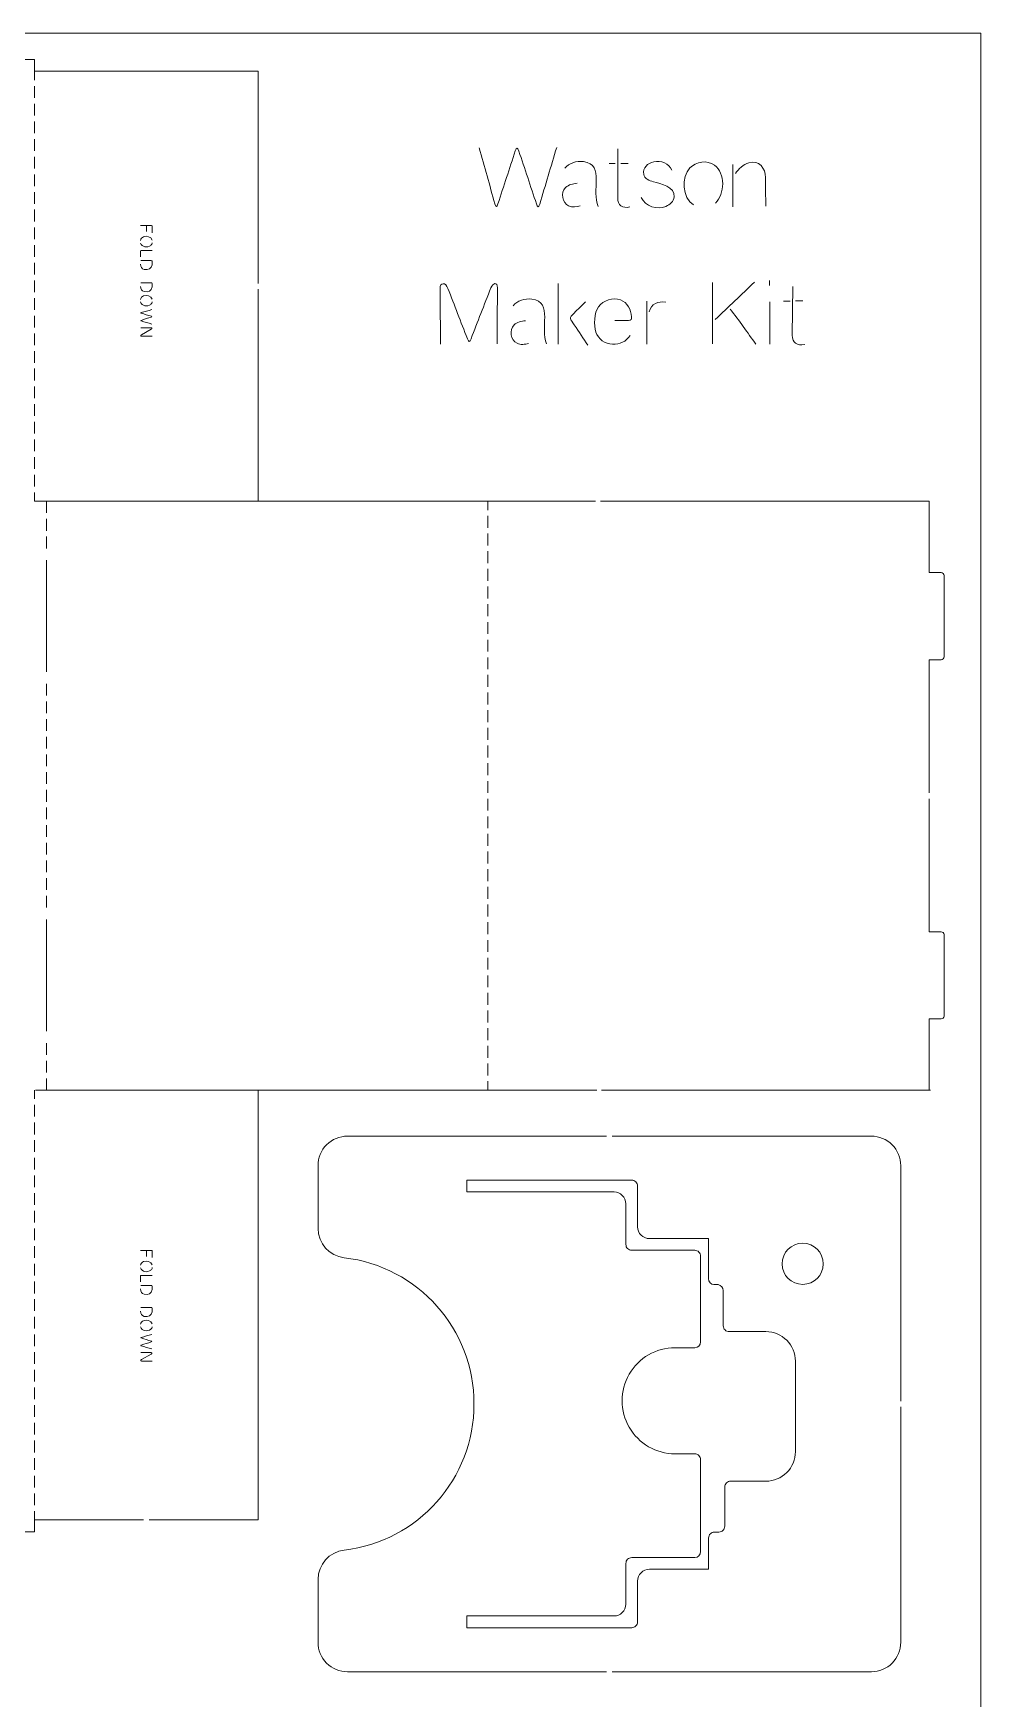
# Model space of a CAD drawing. Header units: inches. Extents: x -9 to 9, y -9 to 9.
# Drawn here: x 2.66 to 9, y -2.13 to 9 of the extents above; entities that cross this region are included whole.
import ezdxf

# ---------------------------------------------------------------- set-up
doc = ezdxf.new("R2010")
doc.units = ezdxf.units.IN
doc.header["$MEASUREMENT"] = 0
doc.layers.add('Layer 2', color=7, linetype='Continuous')

msp = doc.modelspace()

# ---------------------------------------------------------------- linework, layer by layer
at = {"layer": 'Layer 2', "color": 1, "lineweight": 0}
msp.add_lwpolyline([(-9, -9), (9, -9), (9, 9), (-9, 9), (-9, -9)], close=True, dxfattribs=at)
for points in [[(-1.107, 8.824), (-1.107, 8.824), (2.672, 8.824), (2.672, 8.824)], [(2.672, 8.746), (2.672, 8.746), (2.672, 8.824), (2.672, 8.824)], [(2.672, 8.746), (2.672, 8.746), (4.168, 8.746), (4.168, 8.746)], [(2.672, 8.687), (2.672, 8.687), (2.672, 8.746), (2.672, 8.746)], [(4.168, 7.328), (4.168, 7.328), (4.168, 8.746), (4.168, 8.746)], [(2.672, 8.569), (2.672, 8.569), (2.672, 8.647), (2.672, 8.647)], [(2.672, 8.45), (2.672, 8.45), (2.672, 8.529), (2.672, 8.529)], [(2.672, 8.332), (2.672, 8.332), (2.672, 8.411), (2.672, 8.411)], [(2.672, 8.214), (2.672, 8.214), (2.672, 8.293), (2.672, 8.293)], [(2.672, 8.096), (2.672, 8.096), (2.672, 8.175), (2.672, 8.175)], [(6.556, 8.129), (6.542, 8.129), (6.528, 8.129), (6.514, 8.129)], [(6.642, 8.13), (6.625, 8.13), (6.609, 8.13), (6.592, 8.13)], [(2.672, 7.978), (2.672, 7.978), (2.672, 8.057), (2.672, 8.057)], [(7.343, 7.839), (7.343, 7.934), (7.343, 8.028), (7.343, 8.122)], [(2.672, 7.86), (2.672, 7.86), (2.672, 7.939), (2.672, 7.939)], [(2.672, 7.742), (2.672, 7.742), (2.672, 7.821), (2.672, 7.821)], [(2.672, 7.624), (2.672, 7.624), (2.672, 7.702), (2.672, 7.702)], [(3.42, 7.674), (3.42, 7.686), (3.42, 7.698), (3.42, 7.71)], [(2.672, 7.506), (2.672, 7.506), (2.672, 7.584), (2.672, 7.584)], [(2.672, 7.387), (2.672, 7.387), (2.672, 7.466), (2.672, 7.466)], [(2.672, 7.269), (2.672, 7.269), (2.672, 7.348), (2.672, 7.348)], [(4.168, 5.872), (4.168, 5.872), (4.168, 7.289), (4.168, 7.289)], [(6.174, 7.327), (6.174, 7.192), (6.174, 7.057), (6.174, 6.922)], [(7.207, 6.924), (7.207, 7.061), (7.207, 7.197), (7.207, 7.334)], [(7.225, 7.087), (7.311, 7.171), (7.401, 7.252), (7.486, 7.336)], [(7.588, 7.313), (7.588, 7.325), (7.588, 7.336), (7.588, 7.347)], [(2.672, 7.151), (2.672, 7.151), (2.672, 7.23), (2.672, 7.23)], [(6.766, 6.921), (6.766, 7.017), (6.766, 7.113), (6.766, 7.209)], [(6.782, 7.137), (6.796, 7.191), (6.843, 7.211), (6.893, 7.202)], [(7.325, 7.156), (7.385, 7.08), (7.44, 6.999), (7.497, 6.921)], [(7.589, 6.921), (7.589, 7.015), (7.589, 7.11), (7.589, 7.204)], [(7.725, 7.21), (7.71, 7.21), (7.696, 7.21), (7.682, 7.21)], [(7.81, 7.212), (7.794, 7.212), (7.777, 7.212), (7.761, 7.212)], [(2.672, 7.033), (2.672, 7.033), (2.672, 7.112), (2.672, 7.112)], [(2.672, 6.915), (2.672, 6.915), (2.672, 6.994), (2.672, 6.994)], [(2.672, 6.797), (2.672, 6.797), (2.672, 6.876), (2.672, 6.876)], [(2.672, 6.679), (2.672, 6.679), (2.672, 6.758), (2.672, 6.758)], [(2.672, 6.561), (2.672, 6.561), (2.672, 6.639), (2.672, 6.639)], [(2.672, 6.443), (2.672, 6.443), (2.672, 6.521), (2.672, 6.521)], [(2.672, 6.324), (2.672, 6.324), (2.672, 6.403), (2.672, 6.403)], [(2.672, 6.206), (2.672, 6.206), (2.672, 6.285), (2.672, 6.285)], [(2.672, 6.088), (2.672, 6.088), (2.672, 6.167), (2.672, 6.167)], [(2.672, 5.97), (2.672, 5.97), (2.672, 6.049), (2.672, 6.049)], [(2.672, 5.872), (2.672, 5.872), (2.672, 5.931), (2.672, 5.931)], [(6.424, 5.871), (6.424, 5.871), (2.672, 5.872), (2.672, 5.872)], [(2.751, 5.872), (2.751, 5.872), (2.751, 5.871), (2.751, 5.871)], [(2.751, 5.872), (2.751, 5.872), (2.751, 5.872), (2.751, 5.872)], [(2.751, 5.793), (2.751, 5.793), (2.751, 5.871), (2.751, 5.871)], [(5.703, 5.812), (5.703, 5.812), (5.703, 5.871), (5.703, 5.871)], [(8.656, 5.871), (8.656, 5.871), (6.456, 5.871), (6.456, 5.871)], [(8.656, 5.395), (8.656, 5.395), (8.656, 5.871), (8.656, 5.871)], [(2.751, 5.674), (2.751, 5.674), (2.751, 5.753), (2.751, 5.753)], [(5.703, 5.694), (5.703, 5.694), (5.703, 5.773), (5.703, 5.773)], [(2.75, 5.576), (2.75, 5.576), (2.751, 5.576), (2.751, 5.576)], [(2.751, 5.556), (2.751, 5.556), (2.751, 5.635), (2.751, 5.635)], [(5.703, 5.576), (5.703, 5.576), (5.703, 5.655), (5.703, 5.655)], [(2.751, 5.478), (2.751, 5.478), (2.751, 4.73), (2.751, 4.73)], [(5.703, 5.458), (5.703, 5.458), (5.703, 5.537), (5.703, 5.537)], [(5.703, 5.34), (5.703, 5.34), (5.703, 5.419), (5.703, 5.419)], [(8.735, 5.395), (8.735, 5.395), (8.656, 5.395), (8.656, 5.395)], [(8.755, 4.832), (8.755, 4.832), (8.755, 5.375), (8.755, 5.375)], [(5.703, 5.222), (5.703, 5.222), (5.703, 5.301), (5.703, 5.301)], [(5.703, 5.104), (5.703, 5.104), (5.703, 5.183), (5.703, 5.183)], [(5.703, 4.986), (5.703, 4.986), (5.703, 5.064), (5.703, 5.064)], [(5.703, 4.868), (5.703, 4.868), (5.703, 4.946), (5.703, 4.946)], [(5.703, 4.749), (5.703, 4.749), (5.703, 4.828), (5.703, 4.828)], [(8.656, 3.923), (8.656, 3.923), (8.656, 4.812), (8.656, 4.812)], [(8.656, 4.812), (8.656, 4.812), (8.735, 4.812), (8.735, 4.812)], [(5.703, 4.631), (5.703, 4.631), (5.703, 4.71), (5.703, 4.71)], [(2.751, 4.572), (2.751, 4.572), (2.751, 4.651), (2.751, 4.651)], [(5.703, 4.513), (5.703, 4.513), (5.703, 4.592), (5.703, 4.592)], [(2.751, 4.454), (2.751, 4.454), (2.751, 4.533), (2.751, 4.533)], [(5.703, 4.395), (5.703, 4.395), (5.703, 4.474), (5.703, 4.474)], [(2.751, 4.336), (2.751, 4.336), (2.751, 4.415), (2.751, 4.415)], [(5.703, 4.277), (5.703, 4.277), (5.703, 4.356), (5.703, 4.356)], [(2.751, 4.218), (2.751, 4.218), (2.751, 4.297), (2.751, 4.297)], [(5.703, 4.159), (5.703, 4.159), (5.703, 4.238), (5.703, 4.238)], [(2.751, 4.1), (2.751, 4.1), (2.751, 4.178), (2.751, 4.178)], [(2.751, 3.982), (2.751, 3.982), (2.751, 4.06), (2.751, 4.06)], [(5.703, 4.041), (5.703, 4.041), (5.703, 4.12), (5.703, 4.12)], [(2.751, 3.863), (2.751, 3.863), (2.751, 3.942), (2.751, 3.942)], [(5.703, 3.923), (5.703, 3.923), (5.703, 4.001), (5.703, 4.001)], [(2.751, 3.745), (2.751, 3.745), (2.751, 3.824), (2.751, 3.824)], [(5.703, 3.805), (5.703, 3.805), (5.703, 3.883), (5.703, 3.883)], [(8.656, 2.993), (8.656, 2.993), (8.656, 3.883), (8.656, 3.883)], [(2.751, 3.627), (2.751, 3.627), (2.751, 3.706), (2.751, 3.706)], [(5.703, 3.686), (5.703, 3.686), (5.703, 3.765), (5.703, 3.765)], [(2.751, 3.509), (2.751, 3.509), (2.751, 3.588), (2.751, 3.588)], [(5.703, 3.568), (5.703, 3.568), (5.703, 3.647), (5.703, 3.647)], [(2.751, 3.391), (2.751, 3.391), (2.751, 3.47), (2.751, 3.47)], [(5.703, 3.45), (5.703, 3.45), (5.703, 3.529), (5.703, 3.529)], [(2.751, 3.273), (2.751, 3.273), (2.751, 3.352), (2.751, 3.352)], [(5.703, 3.332), (5.703, 3.332), (5.703, 3.411), (5.703, 3.411)], [(2.751, 3.155), (2.751, 3.155), (2.751, 3.234), (2.751, 3.234)], [(5.703, 3.214), (5.703, 3.214), (5.703, 3.293), (5.703, 3.293)], [(5.703, 3.096), (5.703, 3.096), (5.703, 3.175), (5.703, 3.175)], [(2.751, 3.076), (2.751, 3.076), (2.751, 2.328), (2.751, 2.328)], [(5.703, 2.978), (5.703, 2.978), (5.703, 3.057), (5.703, 3.057)], [(5.703, 2.86), (5.703, 2.86), (5.703, 2.938), (5.703, 2.938)], [(8.735, 2.993), (8.735, 2.993), (8.656, 2.993), (8.656, 2.993)], [(8.755, 2.43), (8.755, 2.43), (8.755, 2.974), (8.755, 2.974)], [(5.703, 2.742), (5.703, 2.742), (5.703, 2.82), (5.703, 2.82)], [(5.703, 2.623), (5.703, 2.623), (5.703, 2.702), (5.703, 2.702)], [(5.703, 2.505), (5.703, 2.505), (5.703, 2.584), (5.703, 2.584)], [(5.703, 2.387), (5.703, 2.387), (5.703, 2.466), (5.703, 2.466)], [(5.703, 2.269), (5.703, 2.269), (5.703, 2.348), (5.703, 2.348)], [(8.656, 1.934), (8.656, 1.934), (8.656, 2.411), (8.656, 2.411)], [(8.656, 2.411), (8.656, 2.411), (8.735, 2.411), (8.735, 2.411)], [(2.751, 2.171), (2.751, 2.171), (2.751, 2.249), (2.751, 2.249)], [(5.703, 2.151), (5.703, 2.151), (5.703, 2.23), (5.703, 2.23)], [(2.751, 2.052), (2.751, 2.052), (2.751, 2.131), (2.751, 2.131)], [(2.751, 1.934), (2.751, 1.934), (2.751, 2.013), (2.751, 2.013)], [(5.703, 2.033), (5.703, 2.033), (5.703, 2.112), (5.703, 2.112)], [(2.672, 1.876), (2.672, 1.876), (2.672, 1.935), (2.672, 1.935)], [(6.432, 1.934), (6.432, 1.934), (2.679, 1.935), (2.679, 1.935)], [(2.75, 1.954), (2.75, 1.954), (2.751, 1.954), (2.751, 1.954)], [(4.168, -0.939), (4.168, -0.939), (4.168, 1.935), (4.168, 1.935)], [(5.703, 1.935), (5.703, 1.935), (5.703, 1.994), (5.703, 1.994)], [(8.664, 1.934), (8.664, 1.934), (6.464, 1.934), (6.464, 1.934)], [(2.672, 1.758), (2.672, 1.758), (2.672, 1.836), (2.672, 1.836)], [(2.672, 1.639), (2.672, 1.639), (2.672, 1.718), (2.672, 1.718)], [(2.672, 1.521), (2.672, 1.521), (2.672, 1.6), (2.672, 1.6)], [(4.765, 1.627), (4.765, 1.627), (6.497, 1.627), (6.497, 1.627)], [(6.536, 1.627), (6.536, 1.627), (8.269, 1.627), (8.269, 1.627)], [(2.672, 1.403), (2.672, 1.403), (2.672, 1.482), (2.672, 1.482)], [(2.672, 1.285), (2.672, 1.285), (2.672, 1.364), (2.672, 1.364)], [(4.568, 1.43), (4.568, 1.43), (4.568, 1.01), (4.568, 1.01)], [(8.465, -0.144), (8.465, -0.144), (8.465, 1.43), (8.465, 1.43)], [(2.672, 1.167), (2.672, 1.167), (2.672, 1.246), (2.672, 1.246)], [(5.562, 1.333), (5.562, 1.333), (5.562, 1.254), (5.562, 1.254)], [(5.562, 1.333), (5.562, 1.333), (6.666, 1.333), (6.666, 1.333)], [(6.548, 1.254), (6.548, 1.254), (5.562, 1.254), (5.562, 1.254)], [(6.705, 1.021), (6.705, 1.021), (6.705, 1.293), (6.705, 1.293)], [(2.672, 1.049), (2.672, 1.049), (2.672, 1.128), (2.672, 1.128)], [(6.627, 1.175), (6.627, 1.175), (6.627, 0.903), (6.627, 0.903)], [(2.672, 0.931), (2.672, 0.931), (2.672, 1.01), (2.672, 1.01)], [(4.568, 1.01), (4.568, 0.91), (4.643, 0.826), (4.742, 0.814)], [(2.672, 0.813), (2.672, 0.813), (2.672, 0.891), (2.672, 0.891)], [(7.18, 0.942), (7.18, 0.942), (6.784, 0.942), (6.784, 0.942)], [(7.18, 0.673), (7.18, 0.673), (7.18, 0.942), (7.18, 0.942)], [(3.42, 0.822), (3.42, 0.834), (3.42, 0.846), (3.42, 0.858)], [(6.666, 0.864), (6.666, 0.864), (7.087, 0.864), (7.087, 0.864)], [(7.127, 0.824), (7.127, 0.824), (7.127, 0.251), (7.127, 0.251)], [(2.672, 0.695), (2.672, 0.695), (2.672, 0.773), (2.672, 0.773)], [(7.18, 0.673), (7.18, 0.653), (7.195, 0.636), (7.214, 0.634)], [(2.672, 0.576), (2.672, 0.576), (2.672, 0.655), (2.672, 0.655)], [(7.224, 0.634), (7.224, 0.634), (7.214, 0.634), (7.214, 0.634)], [(7.224, 0.634), (7.224, 0.634), (7.244, 0.634), (7.244, 0.634)], [(7.278, 0.595), (7.278, 0.614), (7.264, 0.631), (7.244, 0.634)], [(7.278, 0.359), (7.278, 0.359), (7.278, 0.595), (7.278, 0.595)], [(2.672, 0.458), (2.672, 0.458), (2.672, 0.537), (2.672, 0.537)], [(2.672, 0.34), (2.672, 0.34), (2.672, 0.419), (2.672, 0.419)], [(2.672, 0.222), (2.672, 0.222), (2.672, 0.301), (2.672, 0.301)], [(7.087, 0.212), (7.109, 0.212), (7.127, 0.23), (7.127, 0.251)], [(7.318, 0.32), (7.318, 0.32), (7.564, 0.32), (7.564, 0.32)], [(2.672, 0.104), (2.672, 0.104), (2.672, 0.183), (2.672, 0.183)], [(7.087, 0.212), (7.087, 0.212), (6.956, 0.212), (6.956, 0.212)], [(7.761, -0.483), (7.761, -0.483), (7.761, 0.123), (7.761, 0.123)], [(2.672, -0.014), (2.672, -0.014), (2.672, 0.065), (2.672, 0.065)], [(2.672, -0.132), (2.672, -0.132), (2.672, -0.053), (2.672, -0.053)], [(2.672, -0.25), (2.672, -0.25), (2.672, -0.172), (2.672, -0.172)], [(8.465, -1.757), (8.465, -1.757), (8.465, -0.183), (8.465, -0.183)], [(2.672, -0.368), (2.672, -0.368), (2.672, -0.29), (2.672, -0.29)], [(2.672, -0.487), (2.672, -0.487), (2.672, -0.408), (2.672, -0.408)], [(2.672, -0.605), (2.672, -0.605), (2.672, -0.526), (2.672, -0.526)], [(6.956, -0.497), (6.956, -0.497), (7.087, -0.497), (7.087, -0.497)], [(7.127, -0.536), (7.127, -0.536), (7.127, -1.151), (7.127, -1.151)], [(2.672, -0.723), (2.672, -0.723), (2.672, -0.644), (2.672, -0.644)], [(2.672, -0.841), (2.672, -0.841), (2.672, -0.762), (2.672, -0.762)], [(7.288, -0.98), (7.288, -0.98), (7.288, -0.719), (7.288, -0.719)], [(7.564, -0.68), (7.564, -0.68), (7.328, -0.68), (7.328, -0.68)], [(2.672, -0.939), (2.672, -0.939), (2.672, -0.88), (2.672, -0.88)], [(2.672, -0.939), (2.672, -0.939), (2.672, -1.018), (2.672, -1.018)], [(2.672, -0.939), (2.672, -0.939), (3.4, -0.939), (3.4, -0.939)], [(3.439, -0.939), (3.439, -0.939), (4.168, -0.939), (4.168, -0.939)], [(-1.107, -1.018), (-1.107, -1.018), (2.672, -1.018), (2.672, -1.018)], [(7.18, -1.269), (7.18, -1.269), (7.18, -1.059), (7.18, -1.059)], [(7.219, -1.02), (7.219, -1.02), (7.249, -1.02), (7.249, -1.02)], [(4.742, -1.141), (4.643, -1.153), (4.568, -1.237), (4.568, -1.337)], [(6.666, -1.191), (6.666, -1.191), (7.087, -1.191), (7.087, -1.191)], [(7.087, -1.191), (7.109, -1.191), (7.127, -1.173), (7.127, -1.151)], [(6.627, -1.23), (6.627, -1.23), (6.627, -1.502), (6.627, -1.502)], [(7.18, -1.269), (7.18, -1.269), (6.784, -1.269), (6.784, -1.269)], [(4.568, -1.337), (4.568, -1.337), (4.568, -1.757), (4.568, -1.757)], [(6.705, -1.62), (6.705, -1.62), (6.705, -1.348), (6.705, -1.348)], [(5.562, -1.581), (5.562, -1.581), (5.562, -1.66), (5.562, -1.66)], [(5.562, -1.581), (5.562, -1.581), (6.548, -1.581), (6.548, -1.581)], [(5.562, -1.66), (5.562, -1.66), (6.666, -1.66), (6.666, -1.66)], [(4.765, -1.954), (4.765, -1.954), (6.497, -1.954), (6.497, -1.954)], [(6.536, -1.954), (6.536, -1.954), (8.269, -1.954), (8.269, -1.954)]]:
    msp.add_open_spline(points, degree=3, dxfattribs=at)
for points, knots in [([(5.645, 8.234), (5.681, 8.109), (5.716, 7.984), (5.751, 7.859), (5.751, 7.859), (5.759, 7.832), (5.764, 7.839), (5.771, 7.86), (5.771, 7.86), (5.81, 7.978), (5.849, 8.096), (5.887, 8.214), (5.887, 8.214), (5.896, 8.241), (5.903, 8.237), (5.911, 8.213), (5.911, 8.213), (5.95, 8.095), (5.99, 7.977), (6.029, 7.859), (6.029, 7.859), (6.037, 7.837), (6.042, 7.83), (6.051, 7.858), (6.051, 7.858), (6.088, 7.984), (6.126, 8.111), (6.164, 8.237)], [0, 0, 0, 0, 0.125, 0.125, 0.125, 0.125, 0.25, 0.25, 0.25, 0.25, 0.375, 0.375, 0.375, 0.375, 0.5, 0.5, 0.5, 0.5, 0.625, 0.625, 0.625, 0.625, 0.75, 0.75, 0.75, 0.75, 1, 1, 1, 1]), ([(6.442, 7.843), (6.418, 7.894), (6.429, 7.965), (6.429, 8.021), (6.429, 8.021), (6.429, 8.083), (6.418, 8.131), (6.343, 8.142), (6.343, 8.142), (6.297, 8.148), (6.244, 8.132), (6.218, 8.098)], [0, 0, 0, 0, 0.25, 0.25, 0.25, 0.25, 0.5, 0.5, 0.5, 0.5, 1, 1, 1, 1]), ([(6.574, 8.227), (6.574, 8.227), (6.572, 7.9), (6.572, 7.9), (6.572, 7.9), (6.572, 7.851), (6.603, 7.828), (6.654, 7.839)], [0, 0, 0, 0, 0.333333, 0.333333, 0.333333, 0.333333, 1, 1, 1, 1]), ([(6.73, 7.903), (6.754, 7.842), (6.838, 7.817), (6.895, 7.843), (6.895, 7.843), (6.921, 7.855), (6.948, 7.876), (6.95, 7.906), (6.95, 7.906), (6.955, 7.974), (6.862, 7.995), (6.811, 8.008), (6.811, 8.008), (6.784, 8.016), (6.751, 8.026), (6.746, 8.057), (6.746, 8.057), (6.738, 8.101), (6.773, 8.133), (6.813, 8.141), (6.813, 8.141), (6.862, 8.15), (6.914, 8.132), (6.934, 8.085)], [0, 0, 0, 0, 0.142857, 0.142857, 0.142857, 0.142857, 0.285714, 0.285714, 0.285714, 0.285714, 0.428571, 0.428571, 0.428571, 0.428571, 0.571429, 0.571429, 0.571429, 0.571429, 0.714286, 0.714286, 0.714286, 0.714286, 1, 1, 1, 1]), ([(7.226, 7.865), (7.289, 7.925), (7.294, 8.065), (7.219, 8.119), (7.219, 8.119), (7.169, 8.155), (7.097, 8.143), (7.055, 8.1), (7.055, 8.1), (6.997, 8.039), (7.004, 7.899), (7.079, 7.853)], [0, 0, 0, 0, 0.25, 0.25, 0.25, 0.25, 0.5, 0.5, 0.5, 0.5, 1, 1, 1, 1]), ([(7.36, 8.062), (7.379, 8.093), (7.413, 8.124), (7.45, 8.135), (7.45, 8.135), (7.517, 8.155), (7.561, 8.097), (7.561, 8.035), (7.561, 8.035), (7.561, 7.972), (7.562, 7.908), (7.562, 7.845)], [0, 0, 0, 0, 0.25, 0.25, 0.25, 0.25, 0.5, 0.5, 0.5, 0.5, 1, 1, 1, 1]), ([(6.3, 7.997), (6.274, 7.994), (6.243, 7.989), (6.223, 7.969), (6.223, 7.969), (6.19, 7.933), (6.2, 7.868), (6.244, 7.846), (6.244, 7.846), (6.268, 7.835), (6.297, 7.839), (6.321, 7.846)], [0, 0, 0, 0, 0.25, 0.25, 0.25, 0.25, 0.5, 0.5, 0.5, 0.5, 1, 1, 1, 1]), ([(3.381, 7.715), (3.406, 7.715), (3.431, 7.715), (3.455, 7.715), (3.455, 7.715), (3.458, 7.715), (3.458, 7.713), (3.458, 7.71), (3.458, 7.71), (3.458, 7.696), (3.458, 7.682), (3.458, 7.667)], [0, 0, 0, 0, 0.25, 0.25, 0.25, 0.25, 0.5, 0.5, 0.5, 0.5, 1, 1, 1, 1]), ([(3.38, 7.615), (3.383, 7.626), (3.391, 7.636), (3.401, 7.64), (3.401, 7.64), (3.421, 7.648), (3.451, 7.64), (3.458, 7.618)], [0, 0, 0, 0, 0.333333, 0.333333, 0.333333, 0.333333, 1, 1, 1, 1]), ([(3.459, 7.6), (3.458, 7.593), (3.455, 7.587), (3.449, 7.582), (3.449, 7.582), (3.428, 7.564), (3.389, 7.571), (3.38, 7.598)], [0, 0, 0, 0, 0.333333, 0.333333, 0.333333, 0.333333, 1, 1, 1, 1]), ([(3.458, 7.548), (3.434, 7.548), (3.411, 7.548), (3.387, 7.548), (3.387, 7.548), (3.383, 7.548), (3.381, 7.548), (3.381, 7.544), (3.381, 7.544), (3.381, 7.531), (3.381, 7.518), (3.381, 7.505)], [0, 0, 0, 0, 0.25, 0.25, 0.25, 0.25, 0.5, 0.5, 0.5, 0.5, 1, 1, 1, 1]), ([(3.381, 7.456), (3.381, 7.438), (3.388, 7.426), (3.406, 7.422), (3.406, 7.422), (3.431, 7.416), (3.457, 7.425), (3.458, 7.453), (3.458, 7.453), (3.458, 7.461), (3.458, 7.468), (3.458, 7.476), (3.458, 7.476), (3.458, 7.481), (3.455, 7.48), (3.451, 7.48), (3.451, 7.48), (3.428, 7.48), (3.406, 7.48), (3.383, 7.48)], [0, 0, 0, 0, 0.166667, 0.166667, 0.166667, 0.166667, 0.333333, 0.333333, 0.333333, 0.333333, 0.5, 0.5, 0.5, 0.5, 0.666667, 0.666667, 0.666667, 0.666667, 1, 1, 1, 1]), ([(3.38, 7.22), (3.383, 7.231), (3.391, 7.241), (3.401, 7.245), (3.401, 7.245), (3.421, 7.253), (3.451, 7.245), (3.458, 7.223)], [0, 0, 0, 0, 0.333333, 0.333333, 0.333333, 0.333333, 1, 1, 1, 1]), ([(3.381, 7.308), (3.381, 7.29), (3.388, 7.278), (3.406, 7.274), (3.406, 7.274), (3.431, 7.268), (3.457, 7.277), (3.458, 7.305), (3.458, 7.305), (3.458, 7.313), (3.458, 7.32), (3.458, 7.328), (3.458, 7.328), (3.458, 7.333), (3.455, 7.332), (3.451, 7.332), (3.451, 7.332), (3.428, 7.332), (3.406, 7.332), (3.383, 7.332)], [0, 0, 0, 0, 0.166667, 0.166667, 0.166667, 0.166667, 0.333333, 0.333333, 0.333333, 0.333333, 0.5, 0.5, 0.5, 0.5, 0.666667, 0.666667, 0.666667, 0.666667, 1, 1, 1, 1]), ([(5.387, 6.921), (5.386, 7.044), (5.385, 7.168), (5.384, 7.292), (5.384, 7.292), (5.384, 7.337), (5.42, 7.337), (5.437, 7.294), (5.437, 7.294), (5.48, 7.182), (5.523, 7.07), (5.567, 6.958), (5.567, 6.958), (5.577, 6.932), (5.581, 6.932), (5.591, 6.958), (5.591, 6.958), (5.635, 7.071), (5.679, 7.184), (5.724, 7.298), (5.724, 7.298), (5.737, 7.331), (5.768, 7.341), (5.768, 7.298), (5.768, 7.298), (5.767, 7.173), (5.766, 7.048), (5.765, 6.923)], [0, 0, 0, 0, 0.125, 0.125, 0.125, 0.125, 0.25, 0.25, 0.25, 0.25, 0.375, 0.375, 0.375, 0.375, 0.5, 0.5, 0.5, 0.5, 0.625, 0.625, 0.625, 0.625, 0.75, 0.75, 0.75, 0.75, 1, 1, 1, 1]), ([(7.743, 7.308), (7.743, 7.308), (7.74, 6.981), (7.74, 6.981), (7.74, 6.981), (7.74, 6.932), (7.771, 6.909), (7.823, 6.92)], [0, 0, 0, 0, 0.333333, 0.333333, 0.333333, 0.333333, 1, 1, 1, 1]), ([(3.459, 7.205), (3.458, 7.198), (3.455, 7.192), (3.449, 7.187), (3.449, 7.187), (3.428, 7.17), (3.389, 7.176), (3.38, 7.204)], [0, 0, 0, 0, 0.333333, 0.333333, 0.333333, 0.333333, 1, 1, 1, 1]), ([(3.456, 7.153), (3.433, 7.146), (3.409, 7.14), (3.386, 7.133), (3.386, 7.133), (3.381, 7.132), (3.382, 7.131), (3.386, 7.13), (3.386, 7.13), (3.408, 7.122), (3.43, 7.115), (3.453, 7.108), (3.453, 7.108), (3.458, 7.106), (3.457, 7.105), (3.452, 7.103), (3.452, 7.103), (3.43, 7.096), (3.408, 7.089), (3.386, 7.081), (3.386, 7.081), (3.382, 7.08), (3.381, 7.079), (3.386, 7.077), (3.386, 7.077), (3.41, 7.07), (3.433, 7.063), (3.457, 7.056)], [0, 0, 0, 0, 0.125, 0.125, 0.125, 0.125, 0.25, 0.25, 0.25, 0.25, 0.375, 0.375, 0.375, 0.375, 0.5, 0.5, 0.5, 0.5, 0.625, 0.625, 0.625, 0.625, 0.75, 0.75, 0.75, 0.75, 1, 1, 1, 1]), ([(6.097, 6.924), (6.073, 6.975), (6.084, 7.047), (6.084, 7.102), (6.084, 7.102), (6.084, 7.165), (6.073, 7.213), (5.998, 7.223), (5.998, 7.223), (5.952, 7.229), (5.899, 7.213), (5.873, 7.179)], [0, 0, 0, 0, 0.25, 0.25, 0.25, 0.25, 0.5, 0.5, 0.5, 0.5, 1, 1, 1, 1]), ([(6.373, 6.914), (6.343, 6.959), (6.312, 7.005), (6.282, 7.05), (6.282, 7.05), (6.253, 7.093), (6.243, 7.093), (6.281, 7.13), (6.281, 7.13), (6.306, 7.155), (6.332, 7.18), (6.357, 7.204)], [0, 0, 0, 0, 0.25, 0.25, 0.25, 0.25, 0.5, 0.5, 0.5, 0.5, 1, 1, 1, 1]), ([(6.656, 6.98), (6.626, 6.939), (6.589, 6.918), (6.537, 6.921), (6.537, 6.921), (6.487, 6.924), (6.441, 6.954), (6.426, 7.003), (6.426, 7.003), (6.411, 7.048), (6.415, 7.133), (6.444, 7.172), (6.444, 7.172), (6.476, 7.215), (6.54, 7.236), (6.591, 7.218), (6.591, 7.218), (6.638, 7.201), (6.661, 7.151), (6.665, 7.104), (6.665, 7.104), (6.666, 7.087), (6.661, 7.08), (6.644, 7.081), (6.644, 7.081), (6.613, 7.081), (6.583, 7.081), (6.553, 7.081)], [0, 0, 0, 0, 0.125, 0.125, 0.125, 0.125, 0.25, 0.25, 0.25, 0.25, 0.375, 0.375, 0.375, 0.375, 0.5, 0.5, 0.5, 0.5, 0.625, 0.625, 0.625, 0.625, 0.75, 0.75, 0.75, 0.75, 1, 1, 1, 1]), ([(3.382, 7.031), (3.382, 7.031), (3.451, 7.032), (3.451, 7.032), (3.451, 7.032), (3.459, 7.032), (3.459, 7.025), (3.452, 7.021), (3.452, 7.021), (3.452, 7.021), (3.388, 6.985), (3.388, 6.985), (3.388, 6.985), (3.38, 6.981), (3.38, 6.975), (3.388, 6.975), (3.388, 6.975), (3.388, 6.975), (3.458, 6.975), (3.458, 6.975)], [0, 0, 0, 0, 0.166667, 0.166667, 0.166667, 0.166667, 0.333333, 0.333333, 0.333333, 0.333333, 0.5, 0.5, 0.5, 0.5, 0.666667, 0.666667, 0.666667, 0.666667, 1, 1, 1, 1]), ([(5.955, 7.078), (5.929, 7.075), (5.898, 7.07), (5.879, 7.05), (5.879, 7.05), (5.845, 7.014), (5.855, 6.949), (5.899, 6.928), (5.899, 6.928), (5.923, 6.916), (5.952, 6.92), (5.976, 6.927)], [0, 0, 0, 0, 0.25, 0.25, 0.25, 0.25, 0.5, 0.5, 0.5, 0.5, 1, 1, 1, 1]), ([(8.735, 5.395), (8.74, 5.395), (8.745, 5.393), (8.749, 5.389), (8.749, 5.389), (8.753, 5.385), (8.755, 5.38), (8.755, 5.375)], [0, 0, 0, 0, 0.333333, 0.333333, 0.333333, 0.333333, 1, 1, 1, 1]), ([(8.755, 4.832), (8.755, 4.827), (8.753, 4.822), (8.749, 4.818), (8.749, 4.818), (8.745, 4.814), (8.74, 4.812), (8.735, 4.812)], [0, 0, 0, 0, 0.333333, 0.333333, 0.333333, 0.333333, 1, 1, 1, 1]), ([(8.735, 2.993), (8.74, 2.993), (8.745, 2.991), (8.749, 2.988), (8.749, 2.988), (8.753, 2.984), (8.755, 2.979), (8.755, 2.974)], [0, 0, 0, 0, 0.333333, 0.333333, 0.333333, 0.333333, 1, 1, 1, 1]), ([(8.755, 2.43), (8.755, 2.425), (8.753, 2.42), (8.749, 2.416), (8.749, 2.416), (8.745, 2.413), (8.74, 2.411), (8.735, 2.411)], [0, 0, 0, 0, 0.333333, 0.333333, 0.333333, 0.333333, 1, 1, 1, 1]), ([(4.765, 1.627), (4.712, 1.627), (4.662, 1.606), (4.625, 1.569), (4.625, 1.569), (4.589, 1.532), (4.568, 1.482), (4.568, 1.43)], [0, 0, 0, 0, 0.333333, 0.333333, 0.333333, 0.333333, 1, 1, 1, 1]), ([(8.465, 1.43), (8.465, 1.482), (8.445, 1.532), (8.408, 1.569), (8.408, 1.569), (8.371, 1.606), (8.321, 1.627), (8.269, 1.627)], [0, 0, 0, 0, 0.333333, 0.333333, 0.333333, 0.333333, 1, 1, 1, 1]), ([(6.627, 1.175), (6.627, 1.196), (6.618, 1.216), (6.603, 1.231), (6.603, 1.231), (6.589, 1.246), (6.569, 1.254), (6.548, 1.254)], [0, 0, 0, 0, 0.333333, 0.333333, 0.333333, 0.333333, 1, 1, 1, 1]), ([(6.705, 1.293), (6.705, 1.304), (6.701, 1.314), (6.694, 1.321), (6.694, 1.321), (6.686, 1.328), (6.676, 1.333), (6.666, 1.333)], [0, 0, 0, 0, 0.333333, 0.333333, 0.333333, 0.333333, 1, 1, 1, 1]), ([(6.705, 1.021), (6.705, 1), (6.714, 0.98), (6.728, 0.965), (6.728, 0.965), (6.743, 0.951), (6.763, 0.942), (6.784, 0.942)], [0, 0, 0, 0, 0.333333, 0.333333, 0.333333, 0.333333, 1, 1, 1, 1]), ([(6.627, 0.903), (6.627, 0.892), (6.631, 0.882), (6.638, 0.875), (6.638, 0.875), (6.645, 0.868), (6.655, 0.864), (6.666, 0.864)], [0, 0, 0, 0, 0.333333, 0.333333, 0.333333, 0.333333, 1, 1, 1, 1]), ([(7.81, 0.636), (7.886, 0.636), (7.947, 0.697), (7.947, 0.773), (7.947, 0.773), (7.947, 0.85), (7.886, 0.911), (7.81, 0.911), (7.81, 0.911), (7.733, 0.911), (7.672, 0.85), (7.672, 0.773), (7.672, 0.773), (7.672, 0.697), (7.733, 0.636), (7.81, 0.636)], [0, 0, 0, 0, 0.2, 0.2, 0.2, 0.2, 0.4, 0.4, 0.4, 0.4, 0.6, 0.6, 0.6, 0.6, 1, 1, 1, 1]), ([(3.38, 0.764), (3.383, 0.774), (3.391, 0.784), (3.401, 0.788), (3.401, 0.788), (3.421, 0.797), (3.451, 0.788), (3.458, 0.766)], [0, 0, 0, 0, 0.333333, 0.333333, 0.333333, 0.333333, 1, 1, 1, 1]), ([(3.381, 0.863), (3.406, 0.863), (3.431, 0.863), (3.455, 0.863), (3.455, 0.863), (3.458, 0.863), (3.458, 0.861), (3.458, 0.858), (3.458, 0.858), (3.458, 0.844), (3.458, 0.83), (3.458, 0.816)], [0, 0, 0, 0, 0.25, 0.25, 0.25, 0.25, 0.5, 0.5, 0.5, 0.5, 1, 1, 1, 1]), ([(4.742, -1.141), (5.238, -1.083), (5.611, -0.663), (5.611, -0.163), (5.611, -0.163), (5.611, 0.336), (5.238, 0.756), (4.742, 0.814)], [0, 0, 0, 0, 0.333333, 0.333333, 0.333333, 0.333333, 1, 1, 1, 1]), ([(7.127, 0.824), (7.127, 0.835), (7.123, 0.845), (7.115, 0.852), (7.115, 0.852), (7.108, 0.859), (7.098, 0.864), (7.087, 0.864)], [0, 0, 0, 0, 0.333333, 0.333333, 0.333333, 0.333333, 1, 1, 1, 1]), ([(3.459, 0.748), (3.458, 0.741), (3.455, 0.735), (3.449, 0.731), (3.449, 0.731), (3.428, 0.713), (3.389, 0.719), (3.38, 0.747)], [0, 0, 0, 0, 0.333333, 0.333333, 0.333333, 0.333333, 1, 1, 1, 1]), ([(3.458, 0.696), (3.434, 0.696), (3.411, 0.696), (3.387, 0.696), (3.387, 0.696), (3.383, 0.696), (3.381, 0.696), (3.381, 0.692), (3.381, 0.692), (3.381, 0.679), (3.381, 0.666), (3.381, 0.653)], [0, 0, 0, 0, 0.25, 0.25, 0.25, 0.25, 0.5, 0.5, 0.5, 0.5, 1, 1, 1, 1]), ([(3.381, 0.605), (3.381, 0.586), (3.388, 0.575), (3.406, 0.57), (3.406, 0.57), (3.431, 0.565), (3.457, 0.573), (3.458, 0.601), (3.458, 0.601), (3.458, 0.609), (3.458, 0.617), (3.458, 0.624), (3.458, 0.624), (3.458, 0.629), (3.455, 0.629), (3.451, 0.629), (3.451, 0.629), (3.428, 0.629), (3.406, 0.629), (3.383, 0.629)], [0, 0, 0, 0, 0.166667, 0.166667, 0.166667, 0.166667, 0.333333, 0.333333, 0.333333, 0.333333, 0.5, 0.5, 0.5, 0.5, 0.666667, 0.666667, 0.666667, 0.666667, 1, 1, 1, 1]), ([(3.381, 0.457), (3.381, 0.438), (3.388, 0.427), (3.406, 0.422), (3.406, 0.422), (3.431, 0.417), (3.457, 0.425), (3.458, 0.453), (3.458, 0.453), (3.458, 0.461), (3.458, 0.469), (3.458, 0.476), (3.458, 0.476), (3.458, 0.481), (3.455, 0.481), (3.451, 0.481), (3.451, 0.481), (3.428, 0.481), (3.406, 0.481), (3.383, 0.481)], [0, 0, 0, 0, 0.166667, 0.166667, 0.166667, 0.166667, 0.333333, 0.333333, 0.333333, 0.333333, 0.5, 0.5, 0.5, 0.5, 0.666667, 0.666667, 0.666667, 0.666667, 1, 1, 1, 1]), ([(3.38, 0.369), (3.383, 0.379), (3.391, 0.389), (3.401, 0.393), (3.401, 0.393), (3.421, 0.402), (3.451, 0.393), (3.458, 0.371)], [0, 0, 0, 0, 0.333333, 0.333333, 0.333333, 0.333333, 1, 1, 1, 1]), ([(3.459, 0.353), (3.458, 0.346), (3.455, 0.34), (3.449, 0.336), (3.449, 0.336), (3.428, 0.318), (3.389, 0.324), (3.38, 0.352)], [0, 0, 0, 0, 0.333333, 0.333333, 0.333333, 0.333333, 1, 1, 1, 1]), ([(7.278, 0.359), (7.278, 0.349), (7.283, 0.339), (7.29, 0.331), (7.29, 0.331), (7.297, 0.324), (7.307, 0.32), (7.318, 0.32)], [0, 0, 0, 0, 0.333333, 0.333333, 0.333333, 0.333333, 1, 1, 1, 1]), ([(3.456, 0.301), (3.433, 0.295), (3.409, 0.288), (3.386, 0.281), (3.386, 0.281), (3.381, 0.28), (3.382, 0.279), (3.386, 0.278), (3.386, 0.278), (3.408, 0.27), (3.43, 0.263), (3.453, 0.256), (3.453, 0.256), (3.458, 0.254), (3.457, 0.253), (3.452, 0.252), (3.452, 0.252), (3.43, 0.244), (3.408, 0.237), (3.386, 0.23), (3.386, 0.23), (3.382, 0.228), (3.381, 0.227), (3.386, 0.226), (3.386, 0.226), (3.41, 0.218), (3.433, 0.211), (3.457, 0.204)], [0, 0, 0, 0, 0.125, 0.125, 0.125, 0.125, 0.25, 0.25, 0.25, 0.25, 0.375, 0.375, 0.375, 0.375, 0.5, 0.5, 0.5, 0.5, 0.625, 0.625, 0.625, 0.625, 0.75, 0.75, 0.75, 0.75, 1, 1, 1, 1]), ([(7.761, 0.123), (7.761, 0.175), (7.74, 0.225), (7.703, 0.262), (7.703, 0.262), (7.666, 0.299), (7.616, 0.32), (7.564, 0.32)], [0, 0, 0, 0, 0.333333, 0.333333, 0.333333, 0.333333, 1, 1, 1, 1]), ([(3.382, 0.18), (3.382, 0.18), (3.451, 0.18), (3.451, 0.18), (3.451, 0.18), (3.459, 0.18), (3.459, 0.174), (3.452, 0.169), (3.452, 0.169), (3.452, 0.169), (3.388, 0.133), (3.388, 0.133), (3.388, 0.133), (3.38, 0.129), (3.38, 0.123), (3.388, 0.123), (3.388, 0.123), (3.388, 0.123), (3.458, 0.123), (3.458, 0.123)], [0, 0, 0, 0, 0.166667, 0.166667, 0.166667, 0.166667, 0.333333, 0.333333, 0.333333, 0.333333, 0.5, 0.5, 0.5, 0.5, 0.666667, 0.666667, 0.666667, 0.666667, 1, 1, 1, 1]), ([(6.956, 0.212), (6.829, 0.212), (6.712, 0.145), (6.649, 0.035), (6.649, 0.035), (6.585, -0.075), (6.585, -0.21), (6.649, -0.319), (6.649, -0.319), (6.712, -0.429), (6.829, -0.497), (6.956, -0.497)], [0, 0, 0, 0, 0.25, 0.25, 0.25, 0.25, 0.5, 0.5, 0.5, 0.5, 1, 1, 1, 1]), ([(7.127, -0.536), (7.127, -0.525), (7.123, -0.515), (7.115, -0.508), (7.115, -0.508), (7.108, -0.501), (7.098, -0.497), (7.087, -0.497)], [0, 0, 0, 0, 0.333333, 0.333333, 0.333333, 0.333333, 1, 1, 1, 1]), ([(7.564, -0.68), (7.616, -0.68), (7.666, -0.659), (7.703, -0.622), (7.703, -0.622), (7.74, -0.586), (7.761, -0.535), (7.761, -0.483)], [0, 0, 0, 0, 0.333333, 0.333333, 0.333333, 0.333333, 1, 1, 1, 1]), ([(7.328, -0.68), (7.317, -0.68), (7.307, -0.684), (7.3, -0.692), (7.3, -0.692), (7.292, -0.699), (7.288, -0.709), (7.288, -0.719)], [0, 0, 0, 0, 0.333333, 0.333333, 0.333333, 0.333333, 1, 1, 1, 1]), ([(7.249, -1.02), (7.259, -1.02), (7.269, -1.016), (7.277, -1.008), (7.277, -1.008), (7.284, -1.001), (7.288, -0.991), (7.288, -0.98)], [0, 0, 0, 0, 0.333333, 0.333333, 0.333333, 0.333333, 1, 1, 1, 1]), ([(7.219, -1.02), (7.209, -1.02), (7.199, -1.024), (7.192, -1.031), (7.192, -1.031), (7.184, -1.039), (7.18, -1.049), (7.18, -1.059)], [0, 0, 0, 0, 0.333333, 0.333333, 0.333333, 0.333333, 1, 1, 1, 1]), ([(6.666, -1.191), (6.655, -1.191), (6.645, -1.195), (6.638, -1.202), (6.638, -1.202), (6.631, -1.209), (6.627, -1.219), (6.627, -1.23)], [0, 0, 0, 0, 0.333333, 0.333333, 0.333333, 0.333333, 1, 1, 1, 1]), ([(6.784, -1.269), (6.763, -1.269), (6.743, -1.278), (6.728, -1.292), (6.728, -1.292), (6.714, -1.307), (6.705, -1.327), (6.705, -1.348)], [0, 0, 0, 0, 0.333333, 0.333333, 0.333333, 0.333333, 1, 1, 1, 1]), ([(6.548, -1.581), (6.569, -1.581), (6.589, -1.573), (6.603, -1.558), (6.603, -1.558), (6.618, -1.543), (6.627, -1.523), (6.627, -1.502)], [0, 0, 0, 0, 0.333333, 0.333333, 0.333333, 0.333333, 1, 1, 1, 1]), ([(6.666, -1.66), (6.676, -1.66), (6.686, -1.655), (6.694, -1.648), (6.694, -1.648), (6.701, -1.641), (6.705, -1.631), (6.705, -1.62)], [0, 0, 0, 0, 0.333333, 0.333333, 0.333333, 0.333333, 1, 1, 1, 1]), ([(4.568, -1.757), (4.568, -1.809), (4.589, -1.859), (4.625, -1.896), (4.625, -1.896), (4.662, -1.933), (4.712, -1.954), (4.765, -1.954)], [0, 0, 0, 0, 0.333333, 0.333333, 0.333333, 0.333333, 1, 1, 1, 1]), ([(8.269, -1.954), (8.321, -1.954), (8.371, -1.933), (8.408, -1.896), (8.408, -1.896), (8.445, -1.859), (8.465, -1.809), (8.465, -1.757)], [0, 0, 0, 0, 0.333333, 0.333333, 0.333333, 0.333333, 1, 1, 1, 1])]:
    msp.add_open_spline(points, degree=3, knots=knots, dxfattribs=at)

doc.saveas('drawing.dxf')
